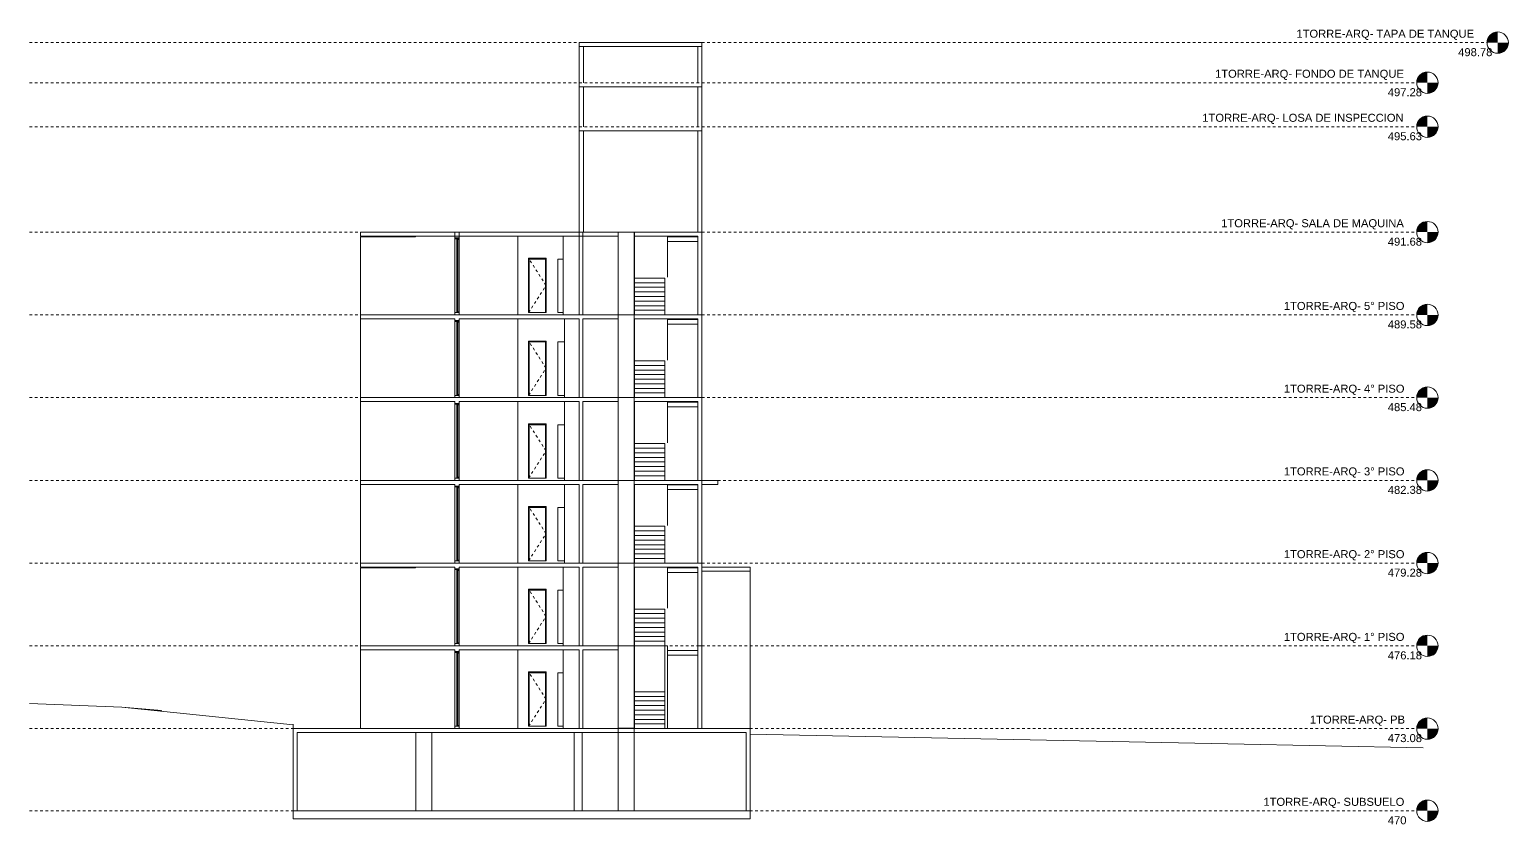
# Model space of a CAD drawing. Header units: millimetres. Extents: x 539 to 842, y -453 to -96.
# Drawn here: x 602.6 to 658, y -314.3 to -284.6 of the extents above; entities that cross this region are included whole.
import ezdxf

# ---------------------------------------------------------------- set-up
doc = ezdxf.new("R2010")
doc.units = ezdxf.units.MM
doc.header["$LTSCALE"] = 0.1
doc.linetypes.add('Dash', pattern=[0.006, 0.003, -0.003])
doc.linetypes.add('HIDDEN', pattern=[0.375, 0.25, -0.125])
doc.layers.get('0').update_dxf_attribs({"lineweight": 5})
doc.styles.add('Arial', font='arial.ttf', dxfattribs={"height": 0.245883})

# ---------------------------------------------------------------- blocks, each defined once
blk = doc.blocks.new('Level - M_Level Head - Circle-46083-Section 2')
h = blk.add_hatch(color=8)
edge = h.paths.add_edge_path(flags=0)
edge.add_line((36.567, 473.08), (36.167, 473.08))
edge.add_arc((36.567, 473.08), 0.4, 90, 180, ccw=False)
edge.add_line((36.567, 473.48), (36.567, 473.08))
h = blk.add_hatch(color=8)
edge = h.paths.add_edge_path(flags=0)
edge.add_line((36.567, 472.68), (36.567, 473.08))
edge.add_line((36.567, 473.08), (36.967, 473.08))
edge.add_arc((36.567, 473.08), 0.4, -90, 0, ccw=False)
at = {"color": 8}
blk.add_circle((36.567, 473.08), 0.4, dxfattribs=at)
blk = doc.blocks.new('Level - M_Extremo inicial de nivel - Círculo-204943-Section 2')
h = blk.add_hatch(color=8)
edge = h.paths.add_edge_path(flags=0)
edge.add_line((36.567, 488.58), (36.167, 488.58))
edge.add_arc((36.567, 488.58), 0.4, 90, 180, ccw=False)
edge.add_line((36.567, 488.98), (36.567, 488.58))
h = blk.add_hatch(color=8)
edge = h.paths.add_edge_path(flags=0)
edge.add_line((36.567, 488.18), (36.567, 488.58))
edge.add_line((36.567, 488.58), (36.967, 488.58))
edge.add_arc((36.567, 488.58), 0.4, -90, 0, ccw=False)
at = {"color": 8}
blk.add_circle((36.567, 488.58), 0.4, dxfattribs=at)

msp = doc.modelspace()

# ---------------------------------------------------------------- linework, layer by layer
at = {"color": 8, "linetype": 'HIDDEN', "lineweight": 18}
for p, q in [((602.57, -285.052), (657.197, -285.052)), ((602.57, -286.552), (654.558, -286.552)), ((602.57, -288.202), (654.558, -288.202)), ((602.57, -292.152), (654.558, -292.152)), ((602.57, -295.252), (654.558, -295.252)), ((602.57, -298.352), (654.558, -298.352)), ((602.57, -301.452), (654.558, -301.452)), ((602.57, -304.552), (654.558, -304.552)), ((602.57, -307.652), (654.558, -307.652)), ((602.57, -310.752), (654.558, -310.752)), ((602.57, -313.832), (654.558, -313.832))]:
    msp.add_line(p, q, dxfattribs=at)
at = {"color": 8, "lineweight": 18}
for p, q in [((623.17, -292.152), (623.17, -285.052)), ((623.17, -285.052), (627.771, -285.052)), ((623.17, -285.202), (623.17, -285.052)), ((627.771, -285.202), (623.17, -285.202)), ((623.33, -286.552), (623.33, -285.202)), ((627.611, -286.552), (627.611, -285.202)), ((627.771, -292.152), (627.771, -285.052)), ((627.771, -285.052), (627.771, -285.202)), ((627.771, -286.702), (623.17, -286.702)), ((623.33, -288.202), (623.33, -286.702)), ((627.611, -288.202), (627.611, -286.702)), ((627.771, -288.352), (623.17, -288.352)), ((623.33, -292.152), (623.33, -288.352)), ((627.611, -292.152), (627.611, -288.352)), ((624.627, -292.152), (614.973, -292.152)), ((614.973, -292.152), (614.973, -292.302)), ((614.973, -292.302), (624.627, -292.302)), ((617.032, -292.332), (614.973, -292.332)), ((614.973, -292.332), (614.973, -295.252)), ((617.032, -292.332), (617.032, -292.302)), ((618.509, -292.152), (618.509, -292.367)), ((618.509, -292.367), (618.665, -292.367)), ((618.509, -292.367), (618.509, -292.397)), ((618.665, -292.367), (618.509, -292.367)), ((618.509, -292.397), (618.665, -292.397)), ((618.509, -295.167), (618.509, -292.397)), ((618.587, -292.397), (618.587, -292.427)), ((618.665, -292.397), (618.587, -292.397)), ((618.587, -292.427), (618.665, -292.427)), ((618.587, -295.137), (618.587, -292.427)), ((618.627, -292.427), (618.607, -292.427)), ((618.627, -295.137), (618.627, -292.427)), ((618.665, -292.367), (618.665, -292.152)), ((618.665, -292.397), (618.665, -292.367)), ((618.665, -292.427), (618.665, -292.397)), ((618.665, -295.137), (618.665, -292.427)), ((620.874, -292.302), (620.874, -295.252)), ((622.57, -292.302), (622.57, -295.252)), ((623.17, -292.152), (623.17, -295.252)), ((623.304, -295.252), (623.304, -292.152)), ((624.627, -292.152), (624.627, -295.252)), ((625.227, -292.152), (624.627, -292.152)), ((624.627, -292.302), (624.627, -292.152)), ((625.227, -295.252), (625.227, -292.152)), ((625.242, -292.152), (625.227, -292.152)), ((627.756, -292.152), (625.242, -292.152)), ((625.242, -292.152), (625.242, -292.302)), ((625.242, -295.252), (625.242, -292.302)), ((625.242, -292.302), (627.611, -292.302)), ((626.476, -292.324), (627.611, -292.324)), ((626.476, -292.5), (626.476, -292.324)), ((626.476, -292.672), (626.476, -292.5)), ((626.476, -292.5), (627.611, -292.5)), ((627.611, -292.302), (627.611, -295.252)), ((627.771, -301.452), (627.771, -292.152)), ((621.276, -295.167), (621.276, -293.132)), ((621.276, -293.132), (621.926, -293.132)), ((621.301, -293.167), (621.301, -295.167)), ((621.301, -293.167), (621.901, -293.167)), ((621.901, -295.167), (621.901, -293.167)), ((621.926, -293.132), (621.926, -295.167)), ((622.57, -293.167), (622.37, -293.167)), ((622.37, -293.167), (622.37, -295.167)), ((623.304, -293.132), (623.304, -295.167)), ((626.476, -292.844), (626.476, -292.672)), ((626.476, -293.017), (626.476, -292.844)), ((626.476, -293.189), (626.476, -293.017)), ((626.476, -293.361), (626.476, -293.189)), ((626.476, -293.533), (626.476, -293.361)), ((626.476, -293.706), (626.476, -293.533)), ((626.476, -293.844), (626.476, -293.706)), ((625.242, -293.874), (626.376, -293.874)), ((625.242, -294.046), (626.376, -294.046)), ((625.242, -294.218), (626.376, -294.218)), ((626.376, -294.046), (626.376, -293.874)), ((626.376, -294.218), (626.376, -294.046)), ((626.376, -294.391), (626.376, -294.218)), ((625.242, -294.391), (626.376, -294.391)), ((625.242, -294.563), (626.376, -294.563)), ((625.242, -294.735), (626.376, -294.735)), ((626.376, -294.563), (626.376, -294.391)), ((626.376, -294.735), (626.376, -294.563)), ((626.376, -294.907), (626.376, -294.735)), ((624.627, -295.252), (614.973, -295.252)), ((614.973, -295.252), (614.973, -295.402)), ((614.973, -295.402), (618.509, -295.402)), ((614.973, -295.402), (614.973, -298.352)), ((618.509, -295.167), (618.509, -295.252)), ((618.665, -295.167), (618.509, -295.167)), ((618.509, -295.402), (618.509, -295.467)), ((618.587, -295.137), (618.587, -295.167)), ((618.665, -295.137), (618.587, -295.137)), ((618.587, -295.167), (618.665, -295.167)), ((618.607, -295.137), (618.627, -295.137)), ((618.665, -295.167), (618.665, -295.137)), ((618.665, -295.252), (618.665, -295.167)), ((618.665, -295.467), (618.665, -295.402)), ((618.665, -295.402), (623.17, -295.402)), ((620.874, -295.402), (620.874, -298.352)), ((621.926, -295.167), (621.276, -295.167)), ((622.37, -295.167), (622.57, -295.167)), ((622.37, -295.167), (622.569, -295.167)), ((622.614, -295.402), (622.614, -298.352)), ((623.17, -295.402), (623.17, -298.352)), ((623.304, -298.352), (623.304, -295.402)), ((623.304, -295.402), (624.627, -295.402)), ((624.627, -295.252), (624.627, -295.402)), ((625.227, -295.252), (624.627, -295.252)), ((624.627, -295.252), (625.227, -295.252)), ((624.627, -295.402), (624.627, -298.352)), ((625.227, -298.352), (625.227, -295.252)), ((625.242, -295.252), (625.227, -295.252)), ((625.242, -294.907), (626.376, -294.907)), ((625.242, -295.079), (626.376, -295.079)), ((627.611, -295.252), (625.242, -295.252)), ((625.242, -298.352), (625.242, -295.402)), ((625.242, -295.402), (627.611, -295.402)), ((626.376, -295.079), (626.376, -294.907)), ((626.376, -295.252), (626.376, -295.079)), ((627.611, -295.252), (627.771, -295.252)), ((627.611, -295.402), (627.611, -298.352)), ((618.509, -295.467), (618.665, -295.467)), ((618.509, -295.467), (618.509, -295.497)), ((618.665, -295.467), (618.509, -295.467)), ((618.509, -295.497), (618.665, -295.497)), ((618.509, -298.267), (618.509, -295.497)), ((618.587, -295.497), (618.587, -295.527)), ((618.665, -295.497), (618.587, -295.497)), ((618.587, -295.527), (618.665, -295.527)), ((618.587, -298.237), (618.587, -295.527)), ((618.627, -295.527), (618.607, -295.527)), ((618.627, -298.237), (618.627, -295.527)), ((618.665, -295.497), (618.665, -295.467)), ((618.665, -295.527), (618.665, -295.497)), ((618.665, -298.237), (618.665, -295.527)), ((626.476, -295.424), (627.611, -295.424)), ((626.476, -295.6), (626.476, -295.424)), ((626.476, -295.772), (626.476, -295.6)), ((626.476, -295.6), (627.611, -295.6)), ((626.476, -295.944), (626.476, -295.772)), ((626.476, -296.117), (626.476, -295.944)), ((621.276, -298.267), (621.276, -296.232)), ((621.276, -296.232), (621.926, -296.232)), ((621.301, -296.267), (621.301, -298.267)), ((621.301, -296.267), (621.901, -296.267)), ((621.901, -298.267), (621.901, -296.267)), ((621.926, -296.232), (621.926, -298.267)), ((622.614, -296.267), (622.37, -296.267)), ((622.37, -296.267), (622.37, -298.267)), ((623.304, -296.232), (623.304, -298.267)), ((626.476, -296.289), (626.476, -296.117)), ((626.476, -296.461), (626.476, -296.289)), ((626.476, -296.633), (626.476, -296.461)), ((625.242, -296.974), (626.376, -296.974)), ((626.376, -297.146), (626.376, -296.974)), ((626.476, -296.806), (626.476, -296.633)), ((626.476, -296.944), (626.476, -296.806)), ((625.242, -297.146), (626.376, -297.146)), ((625.242, -297.318), (626.376, -297.318)), ((625.242, -297.491), (626.376, -297.491)), ((626.376, -297.318), (626.376, -297.146)), ((626.376, -297.491), (626.376, -297.318)), ((626.376, -297.663), (626.376, -297.491)), ((625.242, -297.663), (626.376, -297.663)), ((625.242, -297.835), (626.376, -297.835)), ((625.242, -298.007), (626.376, -298.007)), ((625.242, -298.179), (626.376, -298.179)), ((626.376, -297.835), (626.376, -297.663)), ((626.376, -298.007), (626.376, -297.835)), ((626.376, -298.179), (626.376, -298.007)), ((626.376, -298.352), (626.376, -298.179)), ((624.627, -298.352), (614.973, -298.352)), ((614.973, -298.352), (614.973, -298.502)), ((614.973, -298.502), (618.509, -298.502)), ((614.973, -298.502), (614.973, -301.452)), ((618.509, -298.267), (618.509, -298.352)), ((618.665, -298.267), (618.509, -298.267)), ((618.509, -298.502), (618.509, -298.567)), ((618.509, -298.567), (618.665, -298.567)), ((618.509, -298.567), (618.509, -298.597)), ((618.665, -298.567), (618.509, -298.567)), ((618.509, -298.597), (618.665, -298.597)), ((618.509, -301.367), (618.509, -298.597)), ((618.587, -298.237), (618.587, -298.267)), ((618.665, -298.237), (618.587, -298.237)), ((618.587, -298.267), (618.665, -298.267)), ((618.587, -298.597), (618.587, -298.627)), ((618.665, -298.597), (618.587, -298.597)), ((618.587, -298.627), (618.665, -298.627)), ((618.587, -301.337), (618.587, -298.627)), ((618.607, -298.237), (618.627, -298.237)), ((618.627, -298.627), (618.607, -298.627)), ((618.627, -301.337), (618.627, -298.627)), ((618.665, -298.267), (618.665, -298.237)), ((618.665, -298.352), (618.665, -298.267)), ((618.665, -298.567), (618.665, -298.502)), ((618.665, -298.502), (623.17, -298.502)), ((618.665, -298.597), (618.665, -298.567)), ((618.665, -298.627), (618.665, -298.597)), ((618.665, -301.337), (618.665, -298.627)), ((620.874, -298.502), (620.874, -301.452)), ((621.926, -298.267), (621.276, -298.267)), ((622.37, -298.267), (622.614, -298.267)), ((622.37, -298.267), (622.613, -298.267)), ((622.614, -298.502), (622.614, -301.452)), ((623.17, -298.502), (623.17, -301.452)), ((623.304, -301.452), (623.304, -298.502)), ((623.304, -298.502), (624.627, -298.502)), ((624.627, -298.352), (624.627, -298.502)), ((625.227, -298.352), (624.627, -298.352)), ((624.627, -298.352), (625.227, -298.352)), ((624.627, -298.502), (624.627, -301.452)), ((625.227, -301.452), (625.227, -298.352)), ((625.242, -298.352), (625.227, -298.352)), ((627.611, -298.352), (625.242, -298.352)), ((625.242, -301.452), (625.242, -298.502)), ((625.242, -298.502), (627.611, -298.502)), ((626.476, -298.524), (627.611, -298.524)), ((626.476, -298.7), (626.476, -298.524)), ((626.476, -298.872), (626.476, -298.7)), ((626.476, -298.7), (627.611, -298.7)), ((627.611, -298.352), (627.771, -298.352)), ((627.611, -298.502), (627.611, -301.452)), ((626.476, -299.044), (626.476, -298.872)), ((626.476, -299.217), (626.476, -299.044)), ((626.476, -299.389), (626.476, -299.217)), ((621.276, -301.367), (621.276, -299.332)), ((621.276, -299.332), (621.926, -299.332)), ((621.301, -299.367), (621.301, -301.367)), ((621.301, -299.367), (621.901, -299.367)), ((621.901, -301.367), (621.901, -299.367)), ((621.926, -299.332), (621.926, -301.367)), ((622.614, -299.367), (622.37, -299.367)), ((622.37, -299.367), (622.37, -301.367)), ((623.304, -299.332), (623.304, -301.367)), ((626.476, -299.561), (626.476, -299.389)), ((626.476, -299.733), (626.476, -299.561)), ((626.476, -299.906), (626.476, -299.733)), ((625.242, -300.074), (626.376, -300.074)), ((625.242, -300.246), (626.376, -300.246)), ((626.376, -300.246), (626.376, -300.074)), ((626.376, -300.418), (626.376, -300.246)), ((626.476, -300.044), (626.476, -299.906)), ((625.242, -300.418), (626.376, -300.418)), ((625.242, -300.591), (626.376, -300.591)), ((625.242, -300.763), (626.376, -300.763)), ((625.242, -300.935), (626.376, -300.935)), ((626.376, -300.591), (626.376, -300.418)), ((626.376, -300.763), (626.376, -300.591)), ((626.376, -300.935), (626.376, -300.763)), ((626.376, -301.107), (626.376, -300.935)), ((624.627, -301.452), (614.973, -301.452)), ((614.973, -301.452), (614.973, -301.602)), ((618.509, -301.367), (618.509, -301.452)), ((618.665, -301.367), (618.509, -301.367)), ((618.587, -301.337), (618.587, -301.367)), ((618.665, -301.337), (618.587, -301.337)), ((618.587, -301.367), (618.665, -301.367)), ((618.607, -301.337), (618.627, -301.337)), ((618.665, -301.367), (618.665, -301.337)), ((618.665, -301.452), (618.665, -301.367)), ((621.926, -301.367), (621.276, -301.367)), ((622.37, -301.367), (622.614, -301.367)), ((622.37, -301.367), (622.613, -301.367)), ((624.627, -301.452), (624.627, -301.602)), ((625.227, -301.452), (624.627, -301.452)), ((624.627, -301.452), (625.227, -301.452)), ((625.227, -304.552), (625.227, -301.452)), ((625.242, -301.452), (625.227, -301.452)), ((625.242, -301.107), (626.376, -301.107)), ((625.242, -301.279), (626.376, -301.279)), ((627.611, -301.452), (625.242, -301.452)), ((626.376, -301.279), (626.376, -301.107)), ((626.376, -301.452), (626.376, -301.279)), ((627.611, -301.452), (627.771, -301.452)), ((628.371, -301.452), (627.771, -301.452)), ((627.771, -301.452), (627.771, -301.602)), ((628.371, -301.602), (628.371, -301.452)), ((614.973, -301.602), (618.509, -301.602)), ((614.973, -301.602), (614.973, -304.552)), ((618.509, -301.602), (618.509, -301.667)), ((618.509, -301.667), (618.665, -301.667)), ((618.509, -301.667), (618.509, -301.697)), ((618.665, -301.667), (618.509, -301.667)), ((618.509, -301.697), (618.665, -301.697)), ((618.509, -304.467), (618.509, -301.697)), ((618.587, -301.697), (618.587, -301.727)), ((618.665, -301.697), (618.587, -301.697)), ((618.587, -301.727), (618.665, -301.727)), ((618.587, -304.437), (618.587, -301.727)), ((618.627, -301.727), (618.607, -301.727)), ((618.627, -304.437), (618.627, -301.727)), ((618.665, -301.667), (618.665, -301.602)), ((618.665, -301.602), (623.17, -301.602)), ((618.665, -301.697), (618.665, -301.667)), ((618.665, -301.727), (618.665, -301.697)), ((618.665, -304.437), (618.665, -301.727)), ((620.874, -301.602), (620.874, -304.552)), ((622.614, -301.602), (622.614, -304.552)), ((623.17, -301.602), (623.17, -304.552)), ((623.304, -304.552), (623.304, -301.602)), ((623.304, -301.602), (624.627, -301.602)), ((624.627, -301.602), (624.627, -304.552)), ((625.242, -304.552), (625.242, -301.602)), ((625.242, -301.602), (627.611, -301.602)), ((626.476, -301.624), (627.611, -301.624)), ((626.476, -301.8), (626.476, -301.624)), ((626.476, -301.972), (626.476, -301.8)), ((626.476, -301.8), (627.611, -301.8)), ((626.476, -302.144), (626.476, -301.972)), ((627.611, -301.602), (627.611, -304.552)), ((627.771, -310.752), (627.771, -301.602)), ((627.771, -301.602), (628.371, -301.602)), ((621.276, -304.467), (621.276, -302.432)), ((621.276, -302.432), (621.926, -302.432)), ((621.301, -302.467), (621.301, -304.467)), ((621.301, -302.467), (621.901, -302.467)), ((621.901, -304.467), (621.901, -302.467)), ((621.926, -302.432), (621.926, -304.467)), ((622.614, -302.467), (622.37, -302.467)), ((622.37, -302.467), (622.37, -304.467)), ((623.304, -302.432), (623.304, -304.467)), ((626.476, -302.317), (626.476, -302.144)), ((626.476, -302.489), (626.476, -302.317)), ((626.476, -302.661), (626.476, -302.489)), ((625.242, -303.174), (626.376, -303.174)), ((626.376, -303.346), (626.376, -303.174)), ((626.476, -302.833), (626.476, -302.661)), ((626.476, -303.006), (626.476, -302.833)), ((626.476, -303.144), (626.476, -303.006)), ((625.242, -303.346), (626.376, -303.346)), ((625.242, -303.518), (626.376, -303.518)), ((625.242, -303.691), (626.376, -303.691)), ((626.376, -303.518), (626.376, -303.346)), ((626.376, -303.691), (626.376, -303.518)), ((626.376, -303.863), (626.376, -303.691)), ((625.242, -303.863), (626.376, -303.863)), ((625.242, -304.035), (626.376, -304.035)), ((625.242, -304.207), (626.376, -304.207)), ((626.376, -304.035), (626.376, -303.863)), ((626.376, -304.207), (626.376, -304.035)), ((626.376, -304.379), (626.376, -304.207)), ((624.627, -304.552), (614.973, -304.552)), ((614.973, -304.552), (614.973, -304.702)), ((614.973, -304.702), (618.509, -304.702)), ((617.032, -304.732), (614.973, -304.732)), ((614.973, -304.732), (614.973, -307.652)), ((617.032, -304.732), (617.032, -304.702)), ((618.509, -304.467), (618.509, -304.552)), ((618.665, -304.467), (618.509, -304.467)), ((618.509, -304.702), (618.509, -304.767)), ((618.509, -304.767), (618.665, -304.767)), ((618.509, -304.767), (618.509, -304.797)), ((618.665, -304.767), (618.509, -304.767)), ((618.509, -304.797), (618.665, -304.797)), ((618.509, -307.567), (618.509, -304.797)), ((618.587, -304.437), (618.587, -304.467)), ((618.665, -304.437), (618.587, -304.437)), ((618.587, -304.467), (618.665, -304.467)), ((618.587, -304.797), (618.587, -304.827)), ((618.665, -304.797), (618.587, -304.797)), ((618.587, -304.827), (618.665, -304.827)), ((618.587, -307.537), (618.587, -304.827)), ((618.607, -304.437), (618.627, -304.437)), ((618.627, -304.827), (618.607, -304.827)), ((618.627, -307.537), (618.627, -304.827)), ((618.665, -304.467), (618.665, -304.437)), ((618.665, -304.552), (618.665, -304.467)), ((618.665, -304.767), (618.665, -304.702)), ((618.665, -304.702), (623.17, -304.702)), ((618.665, -304.797), (618.665, -304.767)), ((618.665, -304.827), (618.665, -304.797)), ((618.665, -307.537), (618.665, -304.827)), ((620.874, -304.702), (620.874, -307.652)), ((621.926, -304.467), (621.276, -304.467)), ((622.37, -304.467), (622.614, -304.467)), ((622.37, -304.467), (622.613, -304.467)), ((622.57, -304.702), (622.57, -307.652)), ((623.17, -304.702), (623.17, -307.652)), ((623.304, -307.652), (623.304, -304.702)), ((623.304, -304.702), (624.627, -304.702)), ((624.627, -304.552), (624.627, -304.702)), ((625.227, -304.552), (624.627, -304.552)), ((624.627, -304.552), (625.227, -304.552)), ((624.627, -304.702), (624.627, -307.652)), ((625.227, -307.652), (625.227, -304.552)), ((625.242, -304.552), (625.227, -304.552)), ((625.242, -304.379), (626.376, -304.379)), ((627.611, -304.552), (625.242, -304.552)), ((625.242, -310.752), (625.242, -304.702)), ((625.242, -304.702), (627.611, -304.702)), ((626.376, -304.552), (626.376, -304.379)), ((626.476, -304.724), (627.611, -304.724)), ((626.476, -304.9), (626.476, -304.724)), ((627.611, -304.552), (627.771, -304.552)), ((627.611, -304.702), (627.611, -310.752)), ((629.575, -304.702), (627.771, -304.702)), ((629.575, -304.852), (629.575, -304.702)), ((626.476, -305.072), (626.476, -304.9)), ((626.476, -304.9), (627.611, -304.9)), ((626.476, -305.244), (626.476, -305.072)), ((626.476, -305.417), (626.476, -305.244)), ((627.771, -304.852), (629.575, -304.852)), ((629.575, -310.752), (629.575, -304.852)), ((621.276, -307.567), (621.276, -305.532)), ((621.276, -305.532), (621.926, -305.532)), ((621.301, -305.567), (621.301, -307.567)), ((621.301, -305.567), (621.901, -305.567)), ((621.901, -307.567), (621.901, -305.567)), ((621.926, -305.532), (621.926, -307.567)), ((622.57, -305.567), (622.37, -305.567)), ((622.37, -305.567), (622.37, -307.567)), ((623.304, -305.532), (623.304, -307.567)), ((626.476, -305.589), (626.476, -305.417)), ((626.476, -305.761), (626.476, -305.589)), ((626.476, -305.933), (626.476, -305.761)), ((626.476, -306.106), (626.476, -305.933)), ((625.242, -306.274), (626.376, -306.274)), ((625.242, -306.446), (626.376, -306.446)), ((626.376, -306.446), (626.376, -306.274)), ((626.376, -306.618), (626.376, -306.446)), ((626.476, -306.244), (626.476, -306.106)), ((625.242, -306.618), (626.376, -306.618)), ((625.242, -306.791), (626.376, -306.791)), ((625.242, -306.963), (626.376, -306.963)), ((626.376, -306.791), (626.376, -306.618)), ((626.376, -306.963), (626.376, -306.791)), ((626.376, -307.135), (626.376, -306.963)), ((618.509, -307.567), (618.509, -307.652)), ((618.665, -307.567), (618.509, -307.567)), ((618.587, -307.537), (618.587, -307.567)), ((618.665, -307.537), (618.587, -307.537)), ((618.587, -307.567), (618.665, -307.567)), ((618.607, -307.537), (618.627, -307.537)), ((618.665, -307.567), (618.665, -307.537)), ((618.665, -307.652), (618.665, -307.567)), ((621.926, -307.567), (621.276, -307.567)), ((622.37, -307.567), (622.57, -307.567)), ((622.37, -307.567), (622.569, -307.567)), ((625.242, -307.135), (626.376, -307.135)), ((625.242, -307.307), (626.376, -307.307)), ((625.242, -307.479), (626.376, -307.479)), ((626.376, -307.307), (626.376, -307.135)), ((626.376, -307.479), (626.376, -307.307)), ((626.376, -307.652), (626.376, -307.479)), ((624.627, -307.652), (614.973, -307.652)), ((614.973, -307.652), (614.973, -307.802)), ((614.973, -307.802), (614.973, -310.752)), ((614.973, -307.802), (618.509, -307.802)), ((618.509, -307.802), (618.509, -307.867)), ((618.509, -307.867), (618.665, -307.867)), ((618.509, -307.867), (618.509, -307.897)), ((618.665, -307.867), (618.509, -307.867)), ((618.509, -307.897), (618.665, -307.897)), ((618.509, -310.667), (618.509, -307.897)), ((618.587, -307.897), (618.587, -307.927)), ((618.665, -307.897), (618.587, -307.897)), ((618.587, -307.927), (618.665, -307.927)), ((618.587, -310.637), (618.587, -307.927)), ((618.627, -307.927), (618.607, -307.927)), ((618.627, -310.637), (618.627, -307.927)), ((618.665, -307.867), (618.665, -307.802)), ((618.665, -307.802), (623.17, -307.802)), ((618.665, -307.897), (618.665, -307.867)), ((618.665, -307.927), (618.665, -307.897)), ((618.665, -310.637), (618.665, -307.927)), ((620.874, -307.802), (620.874, -310.752)), ((622.57, -307.802), (622.57, -310.752)), ((623.17, -307.802), (623.17, -310.752)), ((623.304, -310.752), (623.304, -307.802)), ((623.304, -307.802), (624.627, -307.802)), ((624.627, -307.652), (624.627, -310.752)), ((625.227, -307.652), (624.627, -307.652)), ((624.627, -307.802), (624.627, -307.652)), ((624.627, -307.652), (625.227, -307.652)), ((625.227, -310.752), (625.227, -307.652)), ((625.242, -307.652), (625.227, -307.652)), ((625.242, -307.652), (626.376, -307.652)), ((626.376, -307.652), (626.376, -310.752)), ((626.476, -307.652), (626.376, -307.652)), ((626.476, -310.752), (626.476, -307.652)), ((626.476, -307.824), (627.611, -307.824)), ((626.476, -308), (627.611, -308)), ((627.771, -307.652), (627.611, -307.652)), ((621.276, -310.667), (621.276, -308.632)), ((621.276, -308.632), (621.926, -308.632)), ((621.301, -308.667), (621.301, -310.667)), ((621.301, -308.667), (621.901, -308.667)), ((621.901, -310.667), (621.901, -308.667)), ((621.926, -308.632), (621.926, -310.667)), ((622.57, -308.667), (622.37, -308.667)), ((622.37, -308.667), (622.37, -310.667)), ((623.304, -308.632), (623.304, -310.667)), ((606.028, -309.953), (602.57, -309.808)), ((602.57, -309.808), (606.028, -309.953)), ((625.242, -309.374), (626.376, -309.374)), ((625.242, -309.546), (626.376, -309.546)), ((625.242, -309.718), (626.376, -309.718)), ((612.455, -310.614), (606.028, -309.953)), ((612.455, -310.614), (606.028, -309.953)), ((606.028, -309.953), (607.533, -310.075)), ((625.242, -309.891), (626.376, -309.891)), ((625.242, -310.063), (626.376, -310.063)), ((625.242, -310.235), (626.376, -310.235)), ((612.455, -310.614), (612.455, -310.582)), ((612.455, -310.582), (612.455, -310.614)), ((612.455, -310.752), (612.455, -310.614)), ((612.455, -310.614), (612.455, -310.752)), ((629.575, -310.752), (612.455, -310.752)), ((612.455, -310.752), (612.455, -310.902)), ((612.455, -310.902), (612.455, -313.832)), ((612.605, -313.832), (612.605, -310.902)), ((612.605, -310.902), (629.425, -310.902)), ((617.047, -310.902), (617.047, -313.832)), ((617.647, -313.832), (617.647, -310.902)), ((618.509, -310.667), (618.509, -310.752)), ((618.665, -310.667), (618.509, -310.667)), ((618.509, -310.752), (618.665, -310.752)), ((618.587, -310.637), (618.587, -310.667)), ((618.665, -310.637), (618.587, -310.637)), ((618.587, -310.667), (618.665, -310.667)), ((618.607, -310.637), (618.627, -310.637)), ((618.665, -310.667), (618.665, -310.637)), ((618.665, -310.752), (618.665, -310.667)), ((621.926, -310.667), (621.276, -310.667)), ((622.37, -310.667), (622.57, -310.667)), ((622.37, -310.667), (622.569, -310.667)), ((622.986, -313.832), (622.986, -310.902)), ((623.17, -310.752), (623.304, -310.752)), ((623.286, -313.832), (623.286, -310.902)), ((625.227, -310.732), (624.627, -310.732)), ((624.627, -310.732), (624.627, -313.832)), ((624.627, -310.752), (625.227, -310.752)), ((625.227, -313.832), (625.227, -310.732)), ((625.227, -310.752), (625.242, -310.752)), ((625.242, -310.407), (626.376, -310.407)), ((625.242, -310.579), (626.376, -310.579)), ((626.376, -310.752), (626.476, -310.752)), ((627.611, -310.752), (627.771, -310.752)), ((629.425, -310.902), (629.425, -313.832)), ((629.575, -310.902), (629.575, -310.752)), ((629.575, -313.832), (629.575, -310.902)), ((629.575, -310.96), (647.475, -311.322)), ((647.475, -311.322), (629.575, -310.96)), ((654.807, -311.477), (647.475, -311.322)), ((612.455, -313.832), (612.455, -314.136)), ((612.455, -313.832), (612.605, -313.832)), ((612.455, -314.136), (629.575, -314.136)), ((614.567, -314.137), (612.455, -314.137)), ((614.567, -314.137), (612.455, -314.137)), ((629.425, -313.832), (612.605, -313.832)), ((629.575, -314.137), (614.567, -314.137)), ((629.575, -314.137), (614.567, -314.137)), ((624.627, -313.832), (625.227, -313.832)), ((629.425, -313.832), (629.575, -313.832)), ((629.575, -314.136), (629.575, -313.832))]:
    msp.add_line(p, q, dxfattribs=at)
at = {"color": 8, "linetype": 'Dash', "lineweight": 18}
for p, q in [((621.926, -294.149), (621.276, -293.132)), ((621.276, -295.167), (621.926, -294.149)), ((621.926, -297.249), (621.276, -296.232)), ((621.276, -298.267), (621.926, -297.249)), ((621.926, -300.349), (621.276, -299.332)), ((621.276, -301.367), (621.926, -300.349)), ((621.926, -303.449), (621.276, -302.432)), ((621.276, -304.467), (621.926, -303.449)), ((621.926, -306.549), (621.276, -305.532)), ((621.276, -307.567), (621.926, -306.549)), ((621.926, -309.649), (621.276, -308.632)), ((621.276, -310.667), (621.926, -309.649))]:
    msp.add_line(p, q, dxfattribs=at)

# ---------------------------------------------------------------- block references
at = {"color": 8, "lineweight": 18}
for name, p in [('Level - M_Extremo inicial de nivel - Círculo-204943-Section 2', (621.03, -773.632)), ('Level - M_Extremo inicial de nivel - Círculo-204943-Section 2', (618.392, -775.132)), ('Level - M_Extremo inicial de nivel - Círculo-204943-Section 2', (618.392, -776.782)), ('Level - M_Extremo inicial de nivel - Círculo-204943-Section 2', (618.392, -780.732)), ('Level - M_Extremo inicial de nivel - Círculo-204943-Section 2', (618.392, -783.832)), ('Level - M_Level Head - Circle-46083-Section 2', (618.392, -771.432)), ('Level - M_Level Head - Circle-46083-Section 2', (618.392, -774.532)), ('Level - M_Level Head - Circle-46083-Section 2', (618.392, -777.632)), ('Level - M_Level Head - Circle-46083-Section 2', (618.392, -780.732)), ('Level - M_Level Head - Circle-46083-Section 2', (618.392, -783.832)), ('Level - M_Level Head - Circle-46083-Section 2', (618.392, -786.912))]:
    msp.add_blockref(name, p, dxfattribs=at)

# ---------------------------------------------------------------- texts
at = {"color": 8, "lineweight": 18, "char_height": 0.3, "attachment_point": 1, "style": 'Arial'}
for s, insert, width in [('1TORRE-ARQ- TAPA DE TANQUE', (650.05, -284.567), 8.19325), ('498.78', (656.114, -285.259), 0.86582), ('1TORRE-ARQ- FONDO DE TANQUE', (647.001, -286.067), 8.69029), ('497.28', (653.476, -286.759), 0.86582), ('1TORRE-ARQ- LOSA DE INSPECCION', (646.524, -287.717), 9.26751), ('495.63', (653.476, -288.409), 0.86582), ('1TORRE-ARQ- SALA DE MAQUINA', (647.232, -291.667), 8.4097), ('491.68', (653.476, -292.359), 0.86582), ('1TORRE-ARQ- 5° PISO', (649.58, -294.767), 5.56371), ('489.58', (653.476, -295.459), 0.86582), ('1TORRE-ARQ- 4° PISO', (649.58, -297.867), 5.56371), ('485.48', (653.476, -298.559), 0.86582), ('1TORRE-ARQ- 3° PISO', (649.58, -300.967), 5.56371), ('482.38', (653.476, -301.659), 0.86582), ('1TORRE-ARQ- 2° PISO', (649.58, -304.067), 5.56371), ('479.28', (653.476, -304.759), 0.86582), ('1TORRE-ARQ- 1° PISO', (649.58, -307.167), 5.56371), ('476.18', (653.476, -307.859), 0.86582), ('1TORRE-ARQ- PB', (650.559, -310.267), 4.37721), ('473.08', (653.476, -310.959), 0.86582), ('1TORRE-ARQ- SUBSUELO', (648.813, -313.347), 6.49367), ('470', (653.476, -314.039), 0.86582)]:
    msp.add_mtext(s, dxfattribs=dict(at, insert=insert, width=width))

doc.saveas('drawing.dxf')
